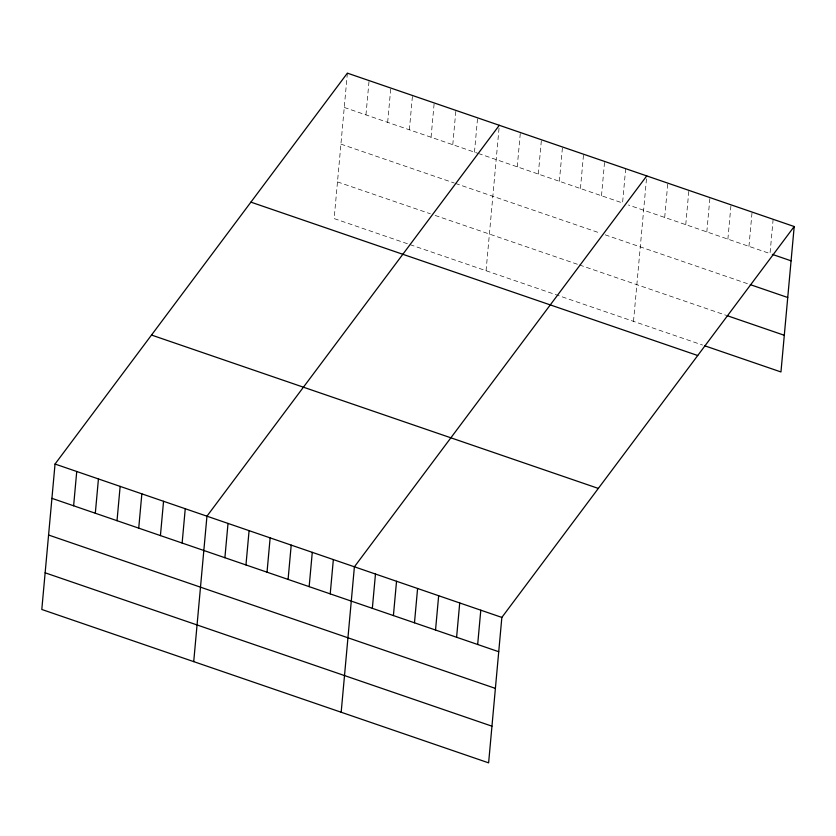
<?xml version="1.0" encoding="UTF-8"?>
<svg xmlns="http://www.w3.org/2000/svg" width="836" height="836" viewBox="0 0 836 836"><rect width="100%" height="100%" fill="white"/><g stroke="black" fill="none" stroke-linecap="round" stroke-linejoin="round"><path stroke-width="0.63" stroke-dasharray="4.18 3.13" d="M347.379 73.14L334.149 218.583L408.898 244.237M365.959 114.887L369.084 80.59M387.664 122.338L390.788 88.041M409.368 129.789L412.493 95.492M431.073 137.24L434.187 102.943M452.778 144.691L455.892 110.394M474.472 152.142L477.596 117.845M486.061 270.728L499.186 126.56M517.244 166.824L520.368 132.516M538.311 174.055L541.425 139.748M559.368 181.287L562.492 146.979M580.435 188.518L583.559 154.211M601.502 195.749L604.616 161.442M625.683 168.673L622.559 202.981L479.3 153.793M633.51 321.348L646.636 177.18M664.693 217.433L667.818 183.136M685.76 224.665L688.874 190.368M706.817 231.896L709.942 197.599M727.884 239.127L731.009 204.83M748.952 246.359L752.076 212.062M773.133 219.293L770.019 253.59L628.411 204.987M344.254 107.447L478.087 153.385M340.921 144.116L454.261 183.021M455.463 183.439L600.499 233.223M605.18 234.832L749.119 284.24M337.483 181.903L430.321 213.776M435.148 215.427L578.334 264.584M579.505 264.981L725.794 315.203M410.1 244.655L702.553 345.049"/><path stroke-width="1.25" d="M55.04 464.043L41.8 609.475L488.621 762.86L501.851 617.417L794.2 226.525L347.379 73.14L55.04 464.043L501.851 617.417M73.62 505.79L76.734 471.494M95.314 513.241L98.439 478.934M117.019 520.692L120.144 486.385M138.724 528.143L141.848 493.836M160.428 535.594L163.553 501.286M182.133 543.045L185.247 508.737M193.722 661.631L206.952 516.188L499.301 125.296M224.894 557.716L228.019 523.42M245.962 564.948L249.086 530.651M267.029 572.179L270.143 537.882M288.086 579.411L291.21 545.114M309.153 586.642L312.277 552.345M330.22 593.873L333.345 559.577M341.172 712.241L354.401 566.808L646.75 175.905M372.344 608.336L375.469 574.039M393.411 615.568L396.536 581.271M414.478 622.799L417.592 588.492M435.535 630.03L438.66 595.723M456.602 637.262L459.727 602.955M477.669 644.493L480.794 610.186M794.2 226.525L780.96 371.957L704.894 345.853M772.36 254.395L791.075 260.822M750.289 284.648L787.742 297.501M726.965 315.6L784.304 335.288M250.904 202.134L697.726 355.519M151.515 335.048L598.325 488.423M51.916 498.34L498.737 651.725M48.572 535.019L495.393 688.394M45.134 572.806L491.955 726.181"/></g></svg>
